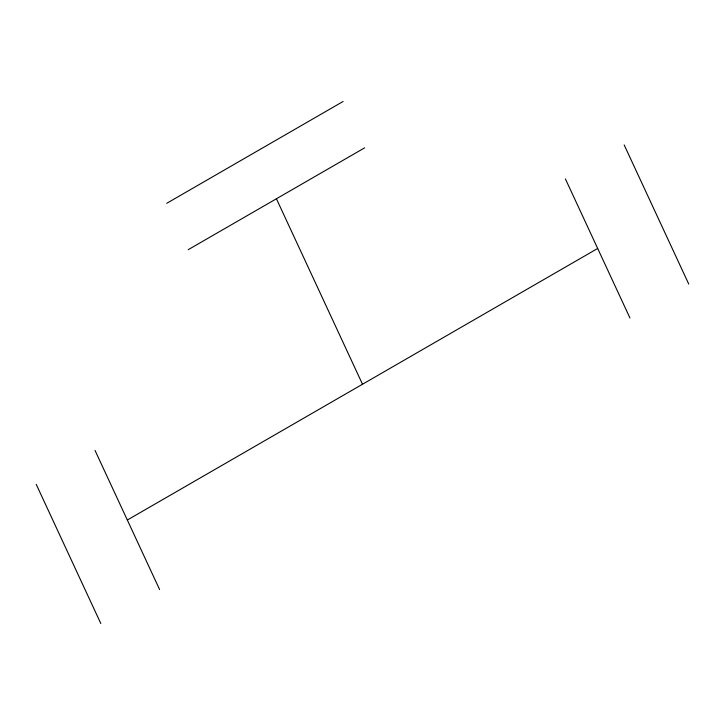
<?xml version="1.0" encoding="UTF-8"?>
<svg xmlns="http://www.w3.org/2000/svg" width="725" height="725" viewBox="0 0 725 725"><rect width="100%" height="100%" fill="white"/><g stroke="black" fill="none" stroke-linecap="round" stroke-linejoin="round"><path stroke-width="1.09" d="M166.705 203.317L343.088 101.482M188.228 249.681L364.612 147.855M127.328 520.024L597.681 248.467M624.189 144.964L688.75 284.073M565.4 178.912L629.962 318.021M276.415 198.768L362.5 384.241M95.047 450.47L159.609 589.57M36.25 484.409L100.811 623.518"/></g></svg>
